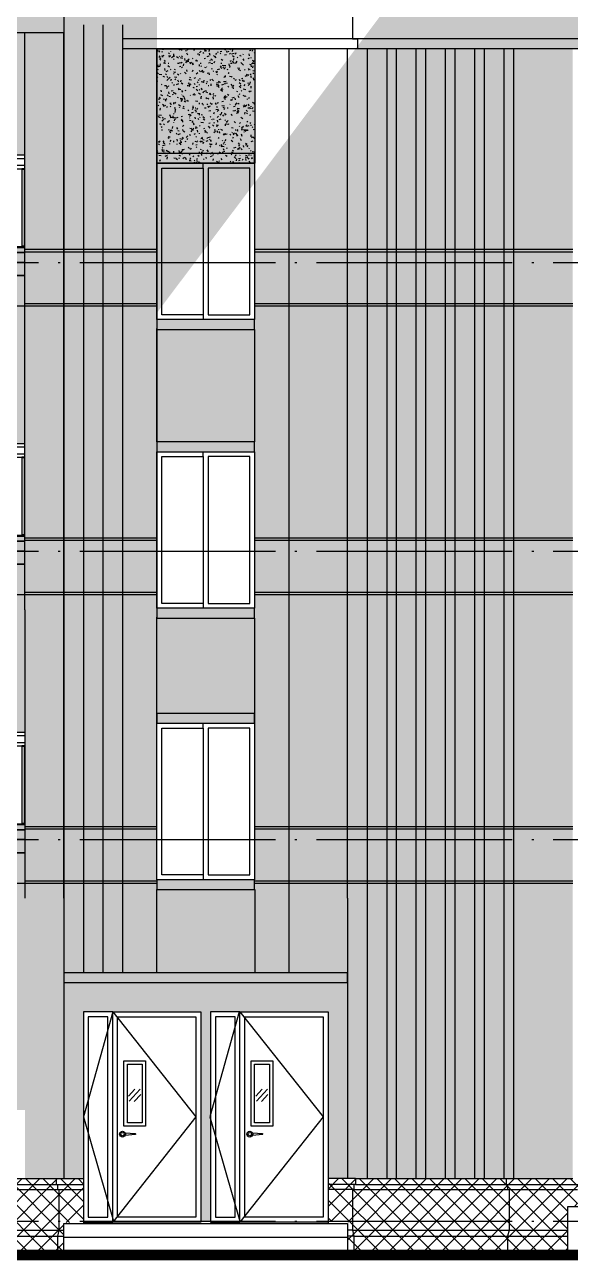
# Model space of a CAD drawing. Extents: x -12446 to 284554, y -295110 to 165007.
# Drawn here: x 8404 to 13979, y -262654 to -250024 of the extents above; entities that cross this region are included whole.
import ezdxf

# ---------------------------------------------------------------- set-up
doc = ezdxf.new("R2010")
doc.units = 0
doc.header["$LTSCALE"] = 1000
doc.linetypes.add('AX-14-E$0$DOTE', pattern=[2.4200000000000004, 2, -0.2, 0.02, -0.2])
doc.layers.get('0').update_dxf_attribs({"linetype": 'CONTINUOUS'})
for name, color, linetype in [('A-Anno-Note', 241, 'CONTINUOUS'), ('AX-14-comp-tc$0$AX-T-LMCZ-Z$0$AX-13-E01-E03$0$A-Detl-Patt', 8, 'CONTINUOUS'), ('AX-14-comp-tc$0$AX-T-LMCZ-Z$1$AX-13-E01-E03$0$家具与填充', 251, 'CONTINUOUS'), ('AX-14-comp-tc$0$灰褐色真石漆', 15, 'CONTINUOUS'), ('AX-14-E$0$A-Detl-Fine', 152, 'CONTINUOUS'), ('AX-14-E$0$A-Detl-Medm', 40, 'CONTINUOUS'), ('AX-14-E$0$A-Detl-Patt', 8, 'CONTINUOUS'), ('AX-14-E$0$A-Detl-Thin', 131, 'CONTINUOUS'), ('AX-14-E$0$A-elev-FIXT', 9, 'CONTINUOUS'), ('AX-14-E$0$A-elev-HRAL', 61, 'CONTINUOUS'), ('AX-14-E$0$A-Strs', 151, 'CONTINUOUS'), ('AX-14-E$0$Ax-14-MC$0$A-Detl-Fine', 152, 'CONTINUOUS'), ('AX-14-E$0$Ax-14-MC$0$A-Detl-Thin', 131, 'CONTINUOUS'), ('AX-14-E$0$栏杆型材', 82, 'CONTINUOUS'), ('AX-14-E$0$阳台栏杆扶手', 82, 'CONTINUOUS')]:
    doc.layers.add(name, color=color, linetype=linetype)
doc.layers.add('AX-14-E$0$A-Grid', color=222, linetype='AX-14-E$0$DOTE', plot=False)
pattern_1 = [(37.50000000000001, (1.283681019762298, 0), (-1.92003755518086, 58.72958847952108), [0, -46.3296, 0, -51.816, 0, -49.53]), (7.499999999999999, (1.283681019762298, 0), (53.94279397656031, 86.0190120682025), [0, -24.9936, 0, -41.7576, 0, -16.002]), (327.5, (-36.20671898024011, 0), (94.91908442897494, 0.172462161425484), [0, -15.24, 0, -54.864, 0, -71.628]), (317.5, (-36.20671898024011, 0), (91.62677429667568, 26.75151879086595), [0, -7.62, 0, -35.9664, 0, -41.148])]

# ---------------------------------------------------------------- blocks, each defined once
blk = doc.blocks.new('AX-14-E$0$4080转角立图')
at = {"layer": 'AX-14-E$0$A-elev-FIXT', "linetype": 'Continuous'}
blk.add_line((25.55522843915969, 41.9922859473736), (-24.30321649741381, 41.9922859473736), dxfattribs=at)
blk.add_lwpolyline([(-25.29782274598256, 42.9517344115302, -0.3271392253384975), (-24.22508311690763, 41.53998265002156), (-23.50000002561137, 0), (23.50000002561137, 0), (24.2073870995082, 40.52617865166394, -0.4091108014680134), (25.70715864608064, 42.00000004569301), (85.25000008335337, 42.00000003812602, 0.4142135623730951), (86.75000008707866, 43.50000004190952), (86.75000008707866, 86.50000009016367, 0.4142135623730951), (85.25000008335337, 88.00000009400537), (-18.75000002095476, 88.00000009400537, 0.8651570106099542)], format="xyb", close=True, dxfattribs=at)
blk = doc.blocks.new('AX-14-E$0$32固定座立面')
at = {"layer": 'AX-14-E$0$栏杆型材', "color": 6, "linetype": 'Continuous'}
blk.add_line((-7.000000000029103, -22.48393362967181), (-7.000000000029103, 22.48393362967181), dxfattribs=at)
blk.add_lwpolyline([(-7.000000000029103, -22.48393363013747, 0.4116598905253932), (-9.973820392653579, -19.48404786120226), (-36.00872653194528, -19.25684467663814, -0.411659890479309), (-36.99999999529972, -18.25688275466382), (-36.99999999529972, 18.25688275466382, -0.411659890479309), (-36.00872653194528, 19.25684467663814), (-9.973820392653579, 19.48404786120226, 0.4116598904800121), (-7.000000000029103, 22.48393362967181), (-7.000000000014551, 39.03737757549971, -0.4116598903650479), (-5.017453071239287, 41.03730142168934), (0, 41.08108807232929), (0, -41.08108807232929), (-5.017453071239287, -41.03730142167478, -0.41165989040972), (-7.000000000014551, -39.03737757517956)], format="xyb", close=True, dxfattribs=at)
blk = doc.blocks.new('*U339')
at = {"layer": 'AX-14-E$0$A-elev-HRAL', "ltscale": 10}
for points in [[(-12.4999999999709, 397.9999999999854, 0.4142135623730951), (-12.9999999999709, 397.4999999999854), (-12.9999999999709, 395.4999999999854, 0.4142135623730951), (-12.4999999999709, 394.9999999999854), (12.5000000000291, 394.9999999999854, 0.4142135623730951), (13.0000000000291, 395.4999999999854), (13.0000000000291, 397.4999999999854, 0.4142135623730951), (12.5000000000291, 397.9999999999854)], [(-12.4999999999709, -398, -0.4142135623730951), (-12.9999999999709, -397.5), (-12.9999999999709, -395.5, -0.4142135623730951), (-12.4999999999709, -395), (12.5000000000291, -395, -0.4142135623730951), (13.0000000000291, -395.5), (13.0000000000291, -397.5, -0.4142135623730951), (12.5000000000291, -398)]]:
    blk.add_lwpolyline(points, format="xyb", close=True, dxfattribs=at)
blk.add_lwpolyline([(9.500000000029104, -395), (-9.499999999970896, -395), (-9.499999999970896, 394.9999999999854), (9.500000000029104, 394.9999999999854)], close=True, dxfattribs=at)
blk = doc.blocks.new('AX-14-E$0$BEIKAICHANGYANGTAI2')
at = {"layer": 'AX-14-E$0$A-Detl-Fine', "elevation": -3.083825116274863e-09}
blk.add_lwpolyline([(67418.76769324686, 136189.4911219986), (67418.76769324686, 137269.4911219924), (68168.76769324686, 137269.4911219924), (68168.76769324686, 136189.4911219986)], dxfattribs=at)
at = {"layer": 'AX-14-E$0$A-Detl-Patt', "elevation": -3.083825116274863e-09}
blk.add_lwpolyline([(68168.76769324686, 137269.4911219924), (67418.76769324686, 136194.4911219924), (67422.25606533553, 136189.4911219986)], dxfattribs=at)
at = {"layer": 'AX-14-E$0$A-Detl-Thin', "elevation": -3.083825116274863e-09}
for points in [[(67368.76769324686, 136189.4911219986), (67368.76769324686, 137319.4911219924), (68218.76769324686, 137319.4911219924), (68218.76769324686, 136189.4911219986)], [(68388.94317009352, 135189.4911219925), (66938.94317009352, 135189.4911219925), (66938.94317009352, 135089.4911219919), (68388.94317009352, 135089.4911219919)], [(68388.94317009352, 135239.4911219925), (67118.76769324686, 135239.4911219925), (67118.76769324686, 135189.4911219925), (68388.94317009352, 135189.4911219925)], [(68388.94317009352, 135089.4911219919), (67038.94317009352, 135089.4911219919), (67038.94317009352, 134954.491131245), (68388.94317009352, 134954.491131245)], [(68388.94317009352, 134954.491131245), (66988.94317009352, 134954.491131245), (66988.94317009352, 134644.4911219924), (68388.94317009352, 134644.4911219923)]]:
    blk.add_lwpolyline(points, dxfattribs=at)
at = {"layer": 'AX-14-E$0$栏杆型材', "color": 6, "linetype": 'Continuous'}
blk.add_line((67205.94317504708, 135239.4911219925, -3.095849526117255e-09), (67205.94317504708, 135257.9750556221, -3.095849526117255e-09), dxfattribs=at)
at = {"layer": 'AX-14-E$0$栏杆型材'}
for points, elevation in [([(67158.94317504705, 135239.4911219925), (67158.94317504705, 136104.4911219329), (67198.94317504705, 136104.4911219329), (67198.94317504705, 135239.4911219925)], -3.083825116274863e-09), ([(68388.94317009352, 136079.4911219923), (67235.94317504235, 136079.4911219925), (67235.94317504235, 136047.4911219925), (68388.94317009352, 136047.4911219923)], -3.083825116274863e-09), ([(67198.94317504705, 135189.4911219925), (67158.94317504705, 135189.4911219925)], -3.083825116274863e-09), ([(67235.94317504235, 135240.6195633698), (67235.94317504235, 135252.6195633698), (68388.94317009352, 135251.7219483974)], -3.083825116274863e-09), ([(67761.44317504868, 135189.4911219925), (67721.44317504868, 135189.4911219925)], -6.167650232549726e-09)]:
    blk.add_lwpolyline(points, dxfattribs=dict(at, elevation=elevation))
at = {"layer": 'AX-14-E$0$栏杆型材', "color": 6, "linetype": 'Continuous', "elevation": -3.083825116274863e-09}
blk.add_lwpolyline([(67235.94317504235, 135239.4911219925), (67235.94317504235, 135253.7480047471, 0.411659890479309), (67234.951901579, 135254.7479666691), (67208.91699543971, 135254.9751698537, -0.4116598904800121), (67205.94317504708, 135257.9750556221), (67205.94317504707, 135274.528499568, 0.4116598903650479), (67203.9606281183, 135276.5284234142), (67198.94317504705, 135276.5722100648), (67198.94317504705, 135239.4911219925)], format="xyb", dxfattribs=at)
at = {"layer": 'AX-14-E$0$阳台栏杆扶手', "elevation": -3.083825116274863e-09}
blk.add_lwpolyline([(68388.94317009352, 136149.4911219962), (67265.69317513413, 136149.4911219989), (67265.69317513413, 136189.4911219989), (68388.94317009352, 136189.4911219962)], dxfattribs=at)
at = {"color": 0, "linetype": 'ByBlock', "lineweight": -2}
for p in [(67341.19317504752, 135649.4911219925, -6.030314234452879e-09), (67470.19317504752, 135649.4911219925, -6.030314234452879e-09), (67599.19317504752, 135649.4911219925, -6.030314234452879e-09), (67728.19317504752, 135649.4911219925, -6.030314234452879e-09), (67857.19317504752, 135649.4911219925, -6.030314234452879e-09), (67986.19317504752, 135649.4911219925, -6.030314234452879e-09), (68115.19317504752, 135649.4911219925, -6.030314234452879e-09), (68244.19317504752, 135649.4911219925, -6.030314234452879e-09), (68373.19317504752, 135649.4911219925, -6.030314234452879e-09)]:
    blk.add_blockref('*U339', p, dxfattribs=at)
at = {"layer": 'AX-14-E$0$A-elev-HRAL'}
blk.add_blockref('AX-14-E$0$4080转角立图', (67178.94317504705, 136104.4911219329, -3.095849526117255e-09), dxfattribs=at)
at = {"layer": 'AX-14-E$0$A-elev-HRAL', "extrusion": (0, 0, -1), "zscale": -1}
blk.add_blockref('AX-14-E$0$32固定座立面', (-67198.94317504705, 136063.4911219925, 3.095849526117255e-09), dxfattribs=at)
blk = doc.blocks.new('AX-14-E$0$AGSSHDSHDHDHD')
at = {"layer": 'AX-14-E$0$A-Detl-Fine'}
for points in [[(7850.000132957706, 1905.000087790308), (8275.000006287592, 1905.000087790308), (8275.000006287592, 405.0000877903076), (7850.000132957706, 405.0000877903076)], [(8749.999621533789, 1905.000087790308), (8325.000006287824, 1905.000087790308), (8325.000006287824, 405.0000877903076), (8749.999621533789, 405.0000877903076)]]:
    blk.add_lwpolyline(points, close=True, dxfattribs=at)
at = {"layer": 'AX-14-E$0$A-Detl-Thin'}
for p, q in [((6850.00013275657, 165.0001289033098), (6850.00013275657, 3115.00012890331)), ((7449.634039866622, 3115.001310887164), (7449.634039866622, 165.000128903368)), ((9149.634039291384, 3115.001310887164), (9149.634039291384, 165.0001289033098)), ((9750.000132858026, 165.0001289033098), (9750.000132858026, 3115.00012890331)), ((8275.000006287592, 1905.000087790308), (8275.000006287592, 1955.001047715428)), ((8275.000006287592, 405.0000877903076), (8275.000006287592, 355.0000877901912))]:
    blk.add_line(p, q, dxfattribs=at)
blk.add_lwpolyline([(6450.15068792674, 3115.00013282313), (6450.000137897063, 165.0016476155724)], dxfattribs=at)
for points in [[(7800.00013295759, 2055.001047715428), (7800.000132957561, 1955.001047715428), (8800.00013295759, 1955.001047715428), (8799.999621533789, 2055.001047715428)], [(7800.00013295759, 1955.001047715428), (8799.999621533789, 1955.001047715428), (8799.999621533789, 355.0000877901912), (7800.00013295759, 355.0000877901912)], [(7800.00013295759, 355.0000877901912), (7800.000132957561, 255.0000877901912), (8800.00013295759, 255.0000877901912), (8799.999621533789, 355.0000877901912)]]:
    blk.add_lwpolyline(points, close=True, dxfattribs=at)
blk.add_blockref('AX-14-E$0$BEIKAICHANGYANGTAI2', (-61938.79248216678, -134324.4909930891, 3.083825116274863e-09))
blk = doc.blocks.new('AX-14-E$0$14141415YHTR4H54H56D')
at = {"layer": 'AX-14-E$0$A-Detl-Thin'}
for p, q in [((6850.00013275657, 165.0001289033098), (6850.00013275657, 3115.00012890331)), ((7800.000132957586, 3115.001310887164), (7800.000132957586, 165.000128903368)), ((9149.634039291384, 3115.001310887164), (9149.634039291384, 165.0001289033098)), ((9750.000132858026, 165.0001289033098), (9750.000132858026, 3115.00012890331))]:
    blk.add_line(p, q, dxfattribs=at)
blk = doc.blocks.new('AX-14-E$0$wyhrehaw3yrjret')
at = {"layer": 'AX-14-E$0$A-Detl-Patt'}
for p, q in [((68736.30801536128, 156534.7129204358), (70086.15746039213, 156534.7129204358)), ((68736.30801536128, 156509.7129204358), (70086.15746039213, 156509.7129204358)), ((71086.15694896833, 156534.7129204358), (74336.15746039373, 156534.7129204358)), ((71086.15694896833, 156509.7129204358), (74336.15746039373, 156509.7129204358)), ((68736.30801536128, 155979.7129204358), (70086.15746039213, 155979.7129204358)), ((68736.30801536128, 155954.7129204358), (70086.15746039212, 155954.7129204358)), ((71086.1570001105, 155979.7129204358), (74336.15746039373, 155979.7129204358)), ((71086.15712796645, 155954.7129204358), (74336.15746039373, 155954.7129204358)), ((68736.30801536128, 153584.7129204358), (70086.15746039213, 153584.7129204358)), ((71086.15694896833, 153584.7129204358), (74336.15746039373, 153584.7129204358)), ((68736.30801536128, 153559.7129204358), (70086.15746039213, 153559.7129204358)), ((71086.15694896833, 153559.7129204358), (74336.15746039373, 153559.7129204358)), ((68736.30801536128, 153029.7129204358), (70086.15746039213, 153029.7129204358)), ((68736.30801536128, 153004.7129204358), (70086.15746039212, 153004.7129204358)), ((71086.1570001105, 153029.7129204358), (74336.15746039373, 153029.7129204358)), ((71086.15712796645, 153004.7129204358), (74336.15746039373, 153004.7129204358)), ((68736.30801536128, 150634.7129204358), (70086.15746039213, 150634.7129204358)), ((68736.30801536128, 150609.7129204358), (70086.15746039213, 150609.7129204358)), ((71086.15694896833, 150634.7129204358), (74336.15746039373, 150634.7129204358)), ((71086.15694896833, 150609.7129204358), (74336.15746039373, 150609.7129204358)), ((68736.30801536128, 150079.7129204358), (70086.15746039213, 150079.7129204358)), ((68736.30801536128, 150054.7129204358), (70086.15746039212, 150054.7129204358)), ((71086.1570001105, 150079.7129204358), (74336.15746039373, 150079.7129204358)), ((71086.15712796645, 150054.7129204358), (74336.15746039373, 150054.7129204358))]:
    blk.add_line(p, q, dxfattribs=at)
blk = doc.blocks.new('AX-14-E$0$A$C4D5E14F1')
at = {"layer": 'AX-14-E$0$A-Detl-Fine'}
for points in [[(7850.000132957706, 1730.001047719037), (8275.000006287592, 1730.001047719037), (8275.000006287592, 230.0010477190372), (7850.000132957706, 230.0010477190372)], [(8749.999621533789, 1730.001047719037), (8325.000006287824, 1730.001047719037), (8325.000006287824, 230.0010477190372), (8749.999621533789, 230.0010477190372)]]:
    blk.add_lwpolyline(points, close=True, dxfattribs=at)
at = {"layer": 'AX-14-E$0$A-Detl-Thin'}
for p, q in [((6450.15068792674, 165.0001289033098), (6450.15068792674, 3115.00012890331)), ((6850.00013275657, 165.0001289033098), (6850.00013275657, 3115.00012890331)), ((7800.000132957586, 3115.001310887048), (7800.000132957586, 165.0001289032516)), ((9149.634039291384, 3130.001047718921), (9149.634039291384, 165.0001289033098)), ((9750.000132858026, 165.0001289033098), (9750.000132858026, 3130.001047718921)), ((8275.000006287592, 1730.001047719037), (8275.000006287592, 1780.002007644158)), ((8275.000006287592, 230.0010477190372), (8275.000006287592, 180.0010477189207))]:
    blk.add_line(p, q, dxfattribs=at)
for points in [[(7800.00013295759, 1880.002007644158), (7800.000132957561, 1780.002007644158), (8800.00013295759, 1780.002007644158), (8799.999621533789, 1880.002007644158)], [(7800.00013295759, 1780.002007644158), (8799.999621533789, 1780.002007644158), (8799.999621533789, 180.0010477189207), (7800.00013295759, 180.0010477189207)], [(7800.00013295759, 180.0010477189207), (7800.000132957561, 80.00104771892074), (8800.00013295759, 80.00104771892074), (8799.999621533789, 180.0010477189207)]]:
    blk.add_lwpolyline(points, close=True, dxfattribs=at)
blk.add_blockref('AX-14-E$0$BEIKAICHANGYANGTAI2', (-61938.79248216678, -134324.490213133, 3.083825116274863e-09))
blk = doc.blocks.new('AX-14-E$0$A$C213D1190')
at = {"layer": 'AX-14-E$0$Ax-14-MC$0$A-Detl-Thin'}
blk.add_lwpolyline([(56.318632054099, 44.39906667347532), (158.5133534719498, 34.95326186838793, -0.8717714902709524), (158.5133534719498, 25.0466862199828), (56.318632054099, 15.60088141495362)], format="xyb", dxfattribs=at)
for radius in [30, 17.85801262737368]:
    blk.add_circle((30.00008096454258, 29.99997404421447), radius, dxfattribs=at)
blk = doc.blocks.new('AX-14-E$0$Ax-14-MC$0$AX-03-MC$0$Ax-01-MC$0$blo')
at = {"layer": 'AX-14-E$0$Ax-14-MC$0$A-Detl-Fine'}
for points in [[(62032.25598966843, -40516.24521375273), (62115.58482600981, -40427.48926904763)], [(62041.07365957132, -40579.90288971876), (62183.30999631758, -40428.4028689146)], [(62105.16045278283, -40584.69182987069), (62188.48928912422, -40495.93588516559)]]:
    blk.add_lwpolyline(points, dxfattribs=at)
blk = doc.blocks.new('AX-14-E$0$A$C44D1035E')
at = {"layer": 'AX-14-E$0$Ax-14-MC$0$A-Detl-Fine'}
blk.add_lwpolyline([(220.0001176388978, 669.9999731141434), (220.0001176389051, -2.688585664145648e-05), (0.0001176389050669968, -2.688585664145648e-05), (0.0001176388977910392, 669.9999731141434)], close=True, dxfattribs=at)
at = {"layer": 'AX-14-E$0$Ax-14-MC$0$A-Detl-Thin'}
blk.add_lwpolyline([(185.0001176388978, 634.9999731141434), (185.0001176389051, 34.99997311414336), (35.00011763890507, 34.99997311414336), (35.00011763889779, 634.9999731141434)], close=True, dxfattribs=at)
at = {"xscale": 0.8, "yscale": 0.8, "zscale": 0.8}
blk.add_blockref('AX-14-E$0$Ax-14-MC$0$AX-03-MC$0$Ax-01-MC$0$blo', (-49580.34227868363, 32721.37967376102), dxfattribs=at)
blk = doc.blocks.new('AX-14-E$0$A$C78EB6178')
at = {"layer": 'AX-14-E$0$A-Detl-Fine'}
for points in [[(7249.579298806901, 2390.001085211348), (7049.579298806901, 2390.001085211348), (7049.579298806901, 340.0010852113483), (7249.579298806901, 340.0010852113483)], [(7349.579298806901, 2390.001085211348), (8149.579298806901, 2390.001085211348), (8149.579298806901, 340.0010852113483), (7349.579298806901, 340.0010852113483)], [(8550.000332622672, 2390.001085211348), (8350.000332622672, 2390.001085211348), (8350.000332622672, 340.0010852113483), (8550.000332622672, 340.0010852113483)], [(8650.000332622672, 2390.001085211348), (9450.000332622672, 2390.001085211348), (9450.000332622672, 340.0010852113483), (8650.000332622672, 340.0010852113483)]]:
    blk.add_lwpolyline(points, close=True, dxfattribs=at)
at = {"layer": 'AX-14-E$0$A-Detl-Patt'}
for points in [[(7299.579298806901, 2440.001085211348), (6999.579298806901, 1365.001085211348), (7307.485074708833, 299.9995664990856)], [(7299.579298806901, 2440.001085211348), (8149.579298806901, 1365.001085211348), (7299.579298806901, 290.0010852113483)], [(8592.09455672074, 2440.001085211348), (8292.09455672074, 1365.001085211348), (8600.000332622672, 299.9995664990856)], [(8600.000332622672, 2440.001085211348), (9450.000332622672, 1365.001085211348), (8600.000332622672, 290.0010852113483)]]:
    blk.add_lwpolyline(points, dxfattribs=at)
at = {"layer": 'AX-14-E$0$A-Detl-Thin'}
for p, q in [((6800.000327469839, 3599.999566499086), (6800.000327469868, 735.0010852116975)), ((7399.634234579891, 3599.999566499144), (7399.634259757411, 2839.99950722832)), ((9099.634234004654, 3599.999566499086), (9099.634259182203, 2839.999563546444)), ((9700.000327571295, 3599.999566499086), (9700.000327571295, 735.0010852116975)), ((6720.000327469868, 735.0010852116975), (6800.000327469868, 735.0010852116975)), ((6735.000327469985, 675.0010852119303), (6999.579298806901, 675.0010852119303)), ((6800.000327469868, 735.0010852116975), (6999.579298806901, 735.0010852116975)), ((9700.000327571295, 735.0010852116975), (9500.000332622672, 735.0010852116975)), ((9765.000327571179, 675.0010852119303), (9500.000332622672, 675.0010852119303)), ((9780.000327571295, 735.0010852116975), (9700.000327571295, 735.0010852116975)), ((9780.000327571295, 735.0010852116975), (12000.00032767246, 735.0010852116975)), ((9780.000327571179, 675.0010852116975), (12065.00032767234, 675.0010852116975)), ((6750.000327469985, 625.0010852119303), (6999.579298806901, 625.0010852119303)), ((9750.000327571179, 625.0010852119303), (9500.000332622672, 625.0010852119303)), ((9765.000327571179, 625.0010852119303), (12050.00032767234, 625.0010852119303)), ((11950.98518772464, 299.9995664990856), (11950.98518772464, 449.9995664990856)), ((11950.98518772464, 449.9995664990856), (12200.98518772511, 449.9995664990856)), ((6999.579298806901, 290.0010852113483), (6999.579298806901, 275.0010852113483)), ((9500.000332622672, 290.0010852113483), (9500.000332622672, 275.0010852113483)), ((11950.98518772464, -0.0004335009143687785), (11950.98518772464, 299.9995664990856)), ((6735.000327469985, 146.3079164433875), (6799.996879347833, 146.3079164433875)), ((6750.000327469985, 206.3079164433875), (6799.996879347833, 206.3079164433875)), ((9750.000327571179, 206.3079164433875), (9700.00377569336, 206.3079164433875)), ((9765.000327571179, 146.3079164433875), (9700.00377569336, 146.3079164433875)), ((9750.000327571179, 206.3079164433875), (11950.98518772464, 206.3079164433875)), ((9765.000327571179, 146.3079164433875), (11950.98518772464, 146.3079164433875)), ((6735.000327469985, 0.001273733796551824), (6799.996879347833, -0.0004335009143687785)), ((34751.28397460829, -0.0004335009143687785), (-1286.962460828014, -0.0004335009143687785)), ((12001.28397468018, -0.0004335009143687785), (9700.00377569336, -0.0004335009143687785))]:
    blk.add_line(p, q, dxfattribs=at)
for points in [[(6800.000327469839, 2839.999487363442), (6800.000327469839, 2739.999487363442), (9700.000327571295, 2739.999487363442), (9700.000327571295, 2839.999583435594)], [(7299.579298806901, 2440.001085211348), (6999.579298806901, 2440.001085211348), (6999.579298806901, 290.0010852113483), (7299.579298806901, 290.0010852113483)], [(7299.579298806901, 2440.001085211348), (8199.5792988069, 2440.001085211348), (8199.5792988069, 290.0010852113483), (7299.579298806901, 290.0010852113483)], [(8600.000332622672, 2440.001085211348), (8300.000332622672, 2440.001085211348), (8300.000332622672, 290.0010852113483), (8600.000332622672, 290.0010852113483)], [(8600.000332622672, 2440.001085211348), (9500.000332622672, 2440.001085211348), (9500.000332622672, 290.0010852113483), (8600.000332622672, 290.0010852113483)], [(11950.98518772464, 449.9995664990856), (12200.98518772511, 449.9995664990856), (12200.98518772511, 0.001085211348254234), (11950.98518772464, 0.001085211348254234)]]:
    blk.add_lwpolyline(points, close=True, dxfattribs=at)
for points in [[(3676.283978915482, 735.0010852116975), (6720.000327469868, 735.0010852116975)], [(3676.283978915482, 675.0010852119303), (6720.000327469985, 675.0010852119303)], [(6720.000327469868, 735.0010852116975), (6720.000327469985, 675.0010852116975), (6735.000327469985, 675.0010852119303), (6735.000327469985, 625.0010852119303), (6750.000327469985, 625.0010852119303), (6750.000327469985, 206.3079164433875), (6735.000327469985, 146.3079164433875), (6735.000327469985, 0.001085211813915521)], [(9780.000327571295, 735.0010852116975), (9780.000327571179, 675.0010852116975), (9765.000327571179, 675.0010852119303), (9765.000327571179, 625.0010852119303), (9750.000327571179, 625.0010852119303), (9750.000327571179, 206.3079164433875), (9765.000327571179, 146.3079164433875), (9765.000327571179, 0.001085211813915521)], [(11320.00032766697, 735.0010852129781), (11320.00032766709, 675.0010852129781), (11335.00032766709, 675.0010852132109), (11335.00032766709, 625.0010852132109), (11350.00032766709, 625.0010852132109), (11350.00032766709, 206.3079164446681), (11335.00032766709, 146.3079164446681), (11335.00032766709, 0.001085213094484061)], [(3676.283978915482, 625.0010852119303), (6735.000327469985, 625.0010852119303)], [(4986.469748599455, 146.3079164433875), (6735.000327469985, 146.3079164433875)], [(5001.469748599455, 206.3079164433875), (6750.000327469985, 206.3079164433875)], [(3701.283978915541, -0.0004335009143687785), (6735.000327469985, 0.001273733796551824)]]:
    blk.add_lwpolyline(points, dxfattribs=at)
at = {"layer": 'AX-14-E$0$A-Strs', "color": 2}
blk.add_line((6799.996879347833, 137.5010852113483), (9699.995705117064, 137.5010852113483), dxfattribs=at)
blk.add_lwpolyline([(6799.996879347833, 275.0010852113483), (9699.995705117064, 275.0010852113483), (9699.995705117064, 0.001085211348254234), (6799.996879347833, 0.001085211348254234)], close=True, dxfattribs=at)
at = {"layer": 'AX-14-E$0$A-Detl-Thin'}
for name, p in [('AX-14-E$0$A$C44D1035E', (7414.579181175213, 1269.999867606617)), ('AX-14-E$0$A$C44D1035E', (8715.000214990985, 1269.999867606617)), ('AX-14-E$0$A$C213D1190', (7369.579217842314, 1160.001111167076)), ('AX-14-E$0$A$C213D1190', (8670.000251658086, 1160.001111167076))]:
    blk.add_blockref(name, p, dxfattribs=at)
blk = doc.blocks.new('AX-14-E$0$A$C124B0E8F')
at = {"layer": 'AX-14-E$0$A-Detl-Medm'}
for p, q in [((7850.046695027268, 1308.161156292888), (7850.046695027151, -8381.838917726302)), ((8050.046525925689, 1308.161156292888), (8050.046525925689, -8381.83891110064))]:
    blk.add_line(p, q, dxfattribs=at)
for points in [[(5550.000301209742, 2263.161154782152), (5550.000291483826, 2163.161159645125), (5599.999100236993, 2163.1611547822413), (5599.999090511196, 2063.1611718050785), (5650.000287470836, 2063.1611669420754), (5800.000290056223, 1598.1611665589317), (5850.000275054056, 1598.1611665589317), (5850.0002642382515, 1328.1611367741284), (5800.000293138506, 1328.161160756097), (5800.000245174599, 1228.161158701987), (7650.00030427461, 1228.1611632542667), (7650.000301727766, 2263.161154782152)], [(10700.000301317556, 2263.161154782174), (10700.000301317556, 2173.1611585812716), (10600.000301317572, 2173.1611585812716), (10600.000301317572, 2013.1611585813262), (10650.00030131754, 2013.1611585812316), (10650.000301310152, 1558.1606074524389), (10600.000301317908, 1558.1606074524389), (10600.00201628769, 1163.1607558044925), (10650.002016287322, 1163.1611206919588), (10650.000629716344, 1063.1609382356983), (24050.00041217988, 1063.1609382356983), (24050.000363165265, 1163.1605733480137), (24100.00030115564, 1163.1605733480137), (24100.00030115564, 1513.1606074524389), (24050.0003011546, 1513.1606074524389), (24050.00030115457, 2013.1611585812316), (24100.000301154585, 2013.1611585812316), (24100.000301154585, 2173.1611585812716), (24000.000301154603, 2173.1611585812716), (24000.000301154603, 2263.161154782174)]]:
    blk.add_wipeout(points).dxf.layer = 'AX-14-E$0$A-Detl-Thin'
for p, q in [((7650.000301727763, 2263.161154782167), (7650.000327922025, -8381.838924353477)), ((5800.000245174597, 1228.161138777097), (7650.000301727792, 1228.161138777097))]:
    blk.add_line(p, q, dxfattribs=at)
blk.add_wipeout([(10600.00030131757, 2263.1611547821376), (10700.000301317574, 2263.1611547821376), (10700.000301317574, 2173.161158581244), (10600.00030131757, 2173.161158581244), (10600.00030131757, 2013.161158581258), (10650.000301317554, 2013.161158581258), (10650.000301316826, 1513.1606074528477), (10600.000496694274, 1513.1606074536626), (10600.000301317918, 1163.1609382356955), (10650.000137118186, 1163.1611206794096), (10650.000629716355, 1063.1609382356733), (8250.092411418853, 1063.1609382356733), (8250.092411418853, 2263.1611547821376)]).dxf.layer = 'AX-14-E$0$A-Detl-Medm'
for p, q in [((8249.634235032077, 1308.161305056303), (8249.634260209597, -8381.838904488599)), ((10650.00046551696, 1163.160938235698), (8250.092411418853, 1163.160938235698)), ((24050.0001369552, 1163.161120679433), (10650.00013711819, 1163.161120679433)), ((10650.00046551696, 1063.160938235698), (8250.092411418853, 1063.160938235698)), ((24050.00041217988, 1063.160938235698), (10650.00062971635, 1063.160938235698))]:
    blk.add_line(p, q, dxfattribs=at)
blk.add_lwpolyline([(10550.00030131746, 2263.161154782167), (10700.00030131757, 2263.161154782167), (10700.00030131757, 2173.161158581264), (10600.00030131757, 2173.161158581264), (10600.00030131757, 2013.161158581264), (10600.00030131757, 2013.161158581264), (10650.00030131757, 2013.161158581264), (10650.00030131757, 1513.160607452854), (10600.00030131792, 1513.160607453668), (10600.00030131792, 1163.160755791963), (10650.00030131757, 1163.161120679433), (10650.00046551696, 1063.160938235698)], dxfattribs=at)
blk = doc.blocks.new('AX-14-comp-tc')
at = {"layer": 'AX-14-comp-tc$0$AX-T-LMCZ-Z$1$AX-13-E01-E03$0$家具与填充'}
h = blk.add_hatch(dxfattribs=at)
h.set_pattern_fill('AR-SAND', color=256, scale=24)
h.set_pattern_definition([(37.50000000000001, (-86572.63727747524, -326606.2126952698), (-1.92003755518086, 58.72958847952108), [0, -46.3296, 0, -51.816, 0, -49.53]), (7.499999999999999, (-86572.63727747524, -326606.2126952698), (53.94279397656031, 86.0190120682025), [0, -24.9936, 0, -41.7576, 0, -16.002]), (327.5, (-86610.12767747525, -326606.2126952698), (94.91908442897494, 0.172462161425484), [0, -15.24, 0, -54.864, 0, -71.628]), (317.5, (-86610.12767747525, -326606.2126952698), (91.62677429667568, 26.75151879086595), [0, -7.62, 0, -35.9664, 0, -41.148])])
h.paths.add_polyline_path([(8478.702790445503, -253742.0665604888), (8477.44201020393, -253912.0664102146), (8514.69657850251, -253988.2368576273), (8527.442184651125, -254071.7538557), (8527.44201020393, -254442.0664102142), (8577.44200928029, -254442.0664102142), (8577.44200928029, -254592.0664102142), (8652.391094617633, -254592.0664102153), (8652.391068423487, -255491.8819860087), (1002.391094686551, -255491.8819860087), (1002.391094686551, -255591.8819860086), (1022.391094686551, -255591.8819860086), (1022.391094686551, -255691.8819740865), (1072.391109687829, -255691.8819740865), (1222.391094686551, -256321.8819860086), (1272.391094686551, -256321.8819860086), (1272.391094686551, -256591.8819859418), (1252.391080968169, -256591.8819859414), (1252.391080968169, -256691.88198594), (6902.391072859842, -256691.88198594), (6902.391072859842, -256646.8812060526), (8252.541649787774, -256646.8812060526), (8252.387571967527, -268242.0665604891), (8851.970065954694, -268241.8804672961), (8851.970065954694, -266536.8804672965), (10050.68638493499, -266536.8804672965), (10050.68638493499, -268686.8804672965), (10151.10741875076, -268686.8804672965), (10151.10741875076, -266536.8804672965), (11352.39109977041, -266536.8804672965), (11352.39109977041, -268241.8804672961), (13852.39109482043, -268241.8804672961), (13852.39682763381, -256691.8822025585), (22902.39105995675, -256691.8822025519), (22926.11310842487, -266276.8819860087), (22900.94450187806, -266276.8819860084), (22901.26328666282, -268241.8804672958), (25152.38705283971, -268241.8804672961), (25152.38699696408, -256691.8825560538), (28052.39103885586, -256691.8825560538), (28052.75779278678, -256646.8819760467), (29952.39109509517, -256646.8819959717), (29952.39109509517, -256689.2827172552), (35452.39112271331, -256689.2800792456), (35452.39107599747, -256591.8819800339), (35402.39108326597, -256591.8819800338), (35402.39107245006, -256321.8819698274), (35452.39108006409, -256321.8819711794), (35602.39105912283, -255691.8819711794), (35652.39108166503, -255691.8819711795), (35652.39212232488, -255591.8814656923), (35702.39106792616, -255591.8819860087), (35702.39106792616, -255491.8819860087), (30302.39107866501, -255491.8819860087), (28046.93755201725, -255491.8819860087), (28046.9219124034, -254592.0664104595), (28121.92867581741, -254592.0664104595), (28121.92867581741, -254442.0664102142), (28171.92867489377, -254442.0664102142), (28171.92850044681, -254071.7538557), (28184.67410659519, -253988.2368576273), (28221.92867489377, -253912.0664102146), (28221.92867489377, -253742.0664102147), (27271.92867486304, -253742.0664102147), (18810.9233292405, -253741.8819860087), (18759.22901397021, -254121.8818337927), (17940.13815930797, -254121.8818337927), (17888.66652220706, -253743.518871419)])
h.paths.add_polyline_path([(1852.394621507585, -255691.8819740865), (3101.094290623063, -255691.8819740865), (3302.387411180738, -256591.8807588942), (1852.394621507585, -256591.8807588942)], flags=16)
h.paths.add_polyline_path([(4102.39109475803, -255691.8819312666), (5602.391099751781, -255691.8819312666), (5602.391099751781, -256591.8819859417), (4102.39109475803, -256591.8819859417)], flags=16)
h.paths.add_polyline_path([(9602.391094818566, -254911.8810260835), (10602.39058339488, -254911.8810260835), (10602.39058339488, -255491.8819860087), (9602.391094818566, -255491.8819860087)], flags=16)
h.paths.add_polyline_path([(9602.38542753979, -257761.8801072679), (10602.38515902622, -257761.8801072679), (10602.39114985833, -256691.8822025552), (9602.39141837167, -256691.8822025552)], flags=16)
h.paths.add_polyline_path([(9602.38542753979, -257761.8801072679), (10602.38503757105, -257761.8801072679), (10602.38503757105, -259361.8810671931), (9602.38542753979, -259361.8810671931)], flags=16)
h.paths.add_polyline_path([(10602.38503757105, -260711.8801072679), (9602.391094818799, -260711.8801072679), (9602.391094818799, -262311.8810671931), (10602.38503757105, -262311.8810671931)], flags=16)
h.paths.add_polyline_path([(9602.391094818799, -262311.8810671931), (10602.3910948188, -262311.8810671931), (10602.39373987479, -263586.8810671966), (9602.393739874795, -263586.8810671966)], flags=16)
h.paths.add_polyline_path([(9602.396640642633, -263586.8810671966), (10602.39083910672, -263586.8810671966), (10602.39083910672, -265186.8820271218), (9602.396640642633, -265186.8820271218)], flags=16)
h.paths.add_polyline_path([(8652.391094617633, -266136.8820651444), (11552.39109471915, -266136.8820651444), (11552.39109471915, -266236.8820651444), (8652.391094617633, -266236.8820651444)], flags=16)
h.paths.add_polyline_path([(26102.39160615517, -254911.8810260835), (27102.39109473149, -254911.8810260835), (27102.39109473149, -255491.8819860087), (26102.39160615517, -255491.8819860087)], flags=16)
h.paths.add_polyline_path([(24302.22488917547, -266726.8819860087), (25002.55026139603, -266726.8819860087), (25000.9446581592, -268076.8804672961), (24301.2631303862, -268076.8804672961)], flags=16)
h.paths.add_polyline_path([(31998.27289866665, -255691.8819067876), (30498.2728936729, -255691.8819067876), (30498.2728936729, -256591.8819614627), (31998.27289866665, -256591.8819614627)], flags=16)
h.paths.add_polyline_path([(34152.39109967728, -256591.8819859417), (32805.23363442658, -256591.8819859417), (33002.39105843063, -255691.8819740865), (34152.39109967728, -255691.8819740865)], flags=16)
h.paths.add_polyline_path([(9602.393739874795, -265186.8820271218), (10602.39373987479, -265186.8820271218), (10602.39093289184, -266136.8820171083), (9602.391256444942, -266136.8820171083)], flags=16)
edge = h.paths.add_edge_path(flags=17)
edge.add_line((9602.39125054804, -253742.0665604888), (9602.391094818566, -254911.6941790598))
edge.add_line((9602.391094818566, -254911.6941790598), (10602.39109481857, -254911.6941790598))
edge.add_line((10602.39109481857, -254911.6941790598), (10602.39669568217, -253742.0665604888))
edge.add_line((10602.39669568217, -253742.0665604888), (9602.396695682168, -253742.0665604888))
edge.add_line((9602.391094818799, -259361.8810671931), (10602.39114985833, -259361.8810671931))
edge.add_line((10602.39114985833, -259361.8810671931), (10602.38532080277, -260711.8801072679))
edge.add_line((10602.38532080277, -260711.8801072679), (9602.385265763238, -260711.8801072679))
edge.add_line((9602.385265763238, -260711.8801072679), (9602.391094818799, -259391.8810671931))
edge.add_line((13852.39109482043, -253742.0665604888), (13852.39109482043, -255491.8819860087))
edge.add_line((13852.39109482043, -255491.8819860087), (22452.39109468003, -255491.8819860087))
edge.add_line((22452.39109468003, -255491.8819860087), (22452.39109468003, -253741.8819860087))
edge.add_line((22452.39109468003, -253741.8819860087), (18810.9233292405, -253741.8819860087))
edge.add_line((18810.9233292405, -253741.8819860087), (18759.22901397021, -254121.8818337927))
edge.add_line((18759.22901397021, -254121.8818337927), (17940.13815930797, -254121.8818337927))
edge.add_line((17940.13815930797, -254121.8818337927), (17888.66652220706, -253743.518871419))
edge.add_line((17888.66652220706, -253743.518871419), (13852.39109482037, -253741.8819860087))
edge.add_line((26102.38525540623, -253742.0665604888), (26102.39145909375, -254911.8810260835))
edge.add_line((26102.39145909375, -254911.8810260835), (27102.39175321659, -254911.8810260835))
edge.add_line((27102.39175321659, -254911.8810260835), (27102.38554952908, -253742.0665604888))
edge.add_line((27102.38554952908, -253742.0665604888), (26102.38554952908, -253742.0665604888))
h = blk.add_hatch(dxfattribs=at)
h.set_pattern_fill('AR-SAND', color=256, scale=24)
h.set_pattern_definition([(37.50000000000001, (0.1505848280503415, 5899.999983994698), (-1.92003755518086, 58.72958847952108), [0, -46.3296, 0, -51.816, 0, -49.53]), (7.499999999999999, (0.1505848280503415, 5899.999983994698), (53.94279397656031, 86.0190120682025), [0, -24.9936, 0, -41.7576, 0, -16.002]), (327.5, (-37.33981517195207, 5899.999983994698), (94.91908442897494, 0.172462161425484), [0, -15.24, 0, -54.864, 0, -71.628]), (317.5, (-37.33981517195207, 5899.999983994698), (91.62677429667568, 26.75151879086595), [0, -7.62, 0, -35.9664, 0, -41.148])])
h.paths.add_polyline_path([(8251.40855359615, -259321.8820020142), (6852.541649787629, -259321.8820020141), (6852.541649787629, -259011.8819927614), (6853.674745979341, -259011.8819927614), (6853.674745979341, -258876.8820020145), (6801.408553596149, -258876.8820020145), (6801.408553596149, -258776.882002014), (6852.541649787629, -258776.882002014), (6852.541650169282, -256526.8819802444), (8251.408553977555, -256526.8819802445), (8251.40855359615, -257776.8820020103), (8081.233076749486, -257776.8820020103), (8081.233076749486, -256526.882002014), (7231.233076749486, -256526.882002014), (7231.233076746445, -257776.8820020078), (7128.158558636758, -257776.8820020078), (7127.71921880747, -257774.321341809), (7126.658558633033, -257773.8820019796), (7022.658558528725, -257773.8820019796), (6999.897735730701, -257793.5736874534), (7016.110735803697, -257818.9302676621), (7017.908558524068, -257861.8820020736), (7021.40855854968, -257861.8820020736), (7021.40855854968, -258726.882002014), (8251.40855359615, -258726.882002014)])
h = blk.add_hatch(dxfattribs=at)
h.set_pattern_fill('AR-SAND', color=256, scale=24)
h.set_pattern_definition([(37.50000000000001, (0.1505848280357895, 2950), (-1.92003755518086, 58.72958847952108), [0, -46.3296, 0, -51.816, 0, -49.53]), (7.499999999999999, (0.1505848280357895, 2950), (53.94279397656031, 86.0190120682025), [0, -24.9936, 0, -41.7576, 0, -16.002]), (327.5, (-37.33981517196662, 2950), (94.91908442897494, 0.172462161425484), [0, -15.24, 0, -54.864, 0, -71.628]), (317.5, (-37.33981517196662, 2950), (91.62677429667568, 26.75151879086595), [0, -7.62, 0, -35.9664, 0, -41.148])])
h.paths.add_polyline_path([(8251.408553596135, -262271.8819860088), (6852.541649787614, -262271.8819860087), (6852.541649787614, -261961.8819767561), (6853.67474597934, -261961.8819767561), (6853.67474597934, -261826.8819860092), (6801.408553596135, -261826.8819860092), (6801.408553596135, -261726.8819860087), (6852.541649787614, -261726.8819860087), (6852.541649787861, -259321.8819860086), (8251.408553596135, -259321.8819860087), (8251.408553596135, -260726.881986005), (8081.233076749471, -260726.881986005), (8081.233076749471, -259596.8812060526), (7231.233076749471, -259596.8812060526), (7231.23307674643, -260726.8819860025), (7128.158558636744, -260726.8819860025), (7127.719218807455, -260724.3213258036), (7126.658558633018, -260723.8819859743), (7022.65855852871, -260723.8819859743), (6999.897735730687, -260743.5736714481), (7016.110735803682, -260768.9302516567), (7017.908558524054, -260811.8819860683), (7021.408558549665, -260811.8819860683), (7021.408558549665, -261676.8819860087), (8251.408553596135, -261676.8819860087)])
h = blk.add_hatch(dxfattribs=at)
h.set_pattern_fill('AR-SAND', color=256, scale=24)
h.set_pattern_definition(pattern_1)
h.paths.add_polyline_path([(8252.541649787861, -265221.8819860088), (6853.674745979341, -265221.8819860087), (6853.67474597934, -264911.8819767561), (6853.67474597934, -264776.8819860092), (6802.541649787861, -264776.8819860092), (6802.541649787861, -264676.8819860087), (6853.674745979341, -264676.8819860087), (6853.674745979588, -262271.8819860086), (8252.541649787861, -262271.8819860087), (8252.541649787861, -263676.881986005), (8082.366172941198, -263676.881986005), (8081.082491921436, -262546.8819860087), (7231.082491921436, -262546.8819860087), (7232.366172938157, -263676.8819860025), (7129.29165482847, -263676.8819860025), (7128.852314999182, -263674.3213258036), (7127.791654824745, -263673.8819859743), (7023.791654720437, -263673.8819859743), (7001.030831922413, -263693.5736714481), (7017.243831995409, -263718.9302516567), (7019.04165471578, -263761.8819860683), (7022.541654741392, -263761.8819860683), (7022.541654741392, -264626.8819860087), (8252.541649787861, -264626.8819860087)])
h = blk.add_hatch(dxfattribs=at)
h.set_pattern_fill('AR-SAND', color=256, scale=24)
h.set_pattern_definition(pattern_1)
h.paths.add_polyline_path([(6852.541649787861, -265221.8819860087), (8252.541649787861, -265221.8819860088), (8252.391099758184, -267541.8804672961), (8082.366172941198, -267541.8804672961), (8082.366172941198, -266446.8819860087), (7232.366172941198, -266446.8819860087), (7232.366172941198, -267541.8804672961), (7040.610515834269, -267541.8804672961), (7040.17117600498, -267539.3198070911), (7039.110515830544, -267538.8804672617), (6935.110515726235, -267538.8804672617), (6912.349692928212, -267558.5721527355), (6928.562693001208, -267583.9287329442), (6929.635432630283, -267585.3404847057), (6930.360515721579, -267626.8804673557), (6933.86051574719, -267626.8804673557), (6933.86051574719, -268241.8804672961), (6853.674745979341, -268241.8804672961)])
h = blk.add_hatch(dxfattribs=at)
h.set_pattern_fill('AR-SAND', color=256, scale=24)
h.set_pattern_definition([(37.50000000000001, (-60483.76636557342, -415276.5949064445), (-1.92003755518086, 58.72958847952108), [0, -46.3296, 0, -51.816, 0, -49.53]), (7.499999999999999, (-60483.76636557342, -415276.5949064445), (53.94279397656031, 86.0190120682025), [0, -24.9936, 0, -41.7576, 0, -16.002]), (327.5, (-60521.25676557343, -415276.5949064445), (94.91908442897494, 0.172462161425484), [0, -15.24, 0, -54.864, 0, -71.628]), (317.5, (-60521.25676557343, -415276.5949064445), (91.62677429667568, 26.75151879086595), [0, -7.62, 0, -35.9664, 0, -41.148])])
h.paths.add_polyline_path([(8652.391094617633, -266136.8820651444), (11552.39109471915, -266136.8820651444), (11552.39109471915, -266236.8820651444), (8652.391094617633, -266236.8820651444)])
h = blk.add_hatch(dxfattribs=at)
h.set_pattern_fill('ANSI37', color=256, scale=80)
h.set_pattern_definition([(45, (-60483.76636557342, -415276.5949064445), (-89.80256121069152, 89.80256121069154), []), (135, (-60483.76636557342, -415276.5949064445), (-89.80256121069154, -89.80256121069152), [])])
h.paths.add_polyline_path([(1977.391104689654, -268241.8804672961), (71.10741369318566, -268241.8804673004), (71.10741369318566, -268301.8804672988), (86.10741369324387, -268301.8804672959), (86.10741369324387, -268351.8804672959), (101.1074136932439, -268351.8804672959), (101.1074136932439, -268770.5736360644), (86.10741369324387, -268830.5736360644), (86.10741369324387, -268976.880467296), (1952.391099042812, -268976.880467296), (1952.391099042812, -268821.883504721), (1902.391099043045, -268821.883504721), (1902.391099043045, -268721.883504721), (1852.391099043045, -268721.883504721), (1852.391099043045, -268631.8804672965), (1977.391104689654, -268631.8804672965)])
h.paths.add_polyline_path([(4178.674750468548, -268241.8804672961), (4178.674750468548, -268631.8804670504), (4053.674750468548, -268631.8804670504), (4053.674750468548, -268721.8804670504), (4102.394639783161, -268721.8804670504), (4103.674750468548, -268821.8835044749), (4153.674750468315, -268821.8835044749), (4153.674750468315, -268976.8819860087), (3287.391099044908, -268976.8819860087), (3287.391099044908, -268830.5736360644), (3302.391100924782, -268770.5736285447), (3302.391100924782, -268351.8804672959), (3287.391099044908, -268351.8804672959), (3287.391099044908, -268301.8804662068), (3272.391099044908, -268301.8804662068), (3272.391104689654, -268241.8804672961)])
h.paths.add_polyline_path([(5528.674746063392, -268241.8804672961), (8851.970065954767, -268241.8804672961), (8851.970065954767, -268691.8804672965), (8652.387646495685, -268691.8804672965), (8652.38016049107, -268976.881985812), (5553.674746063392, -268976.8819857626), (5553.674746063392, -268821.8804670504), (5603.674746063392, -268821.8804670504), (5603.674746063392, -268721.8835044749), (5653.674746063392, -268721.8835044749), (5653.674746063392, -268631.8804670504), (5528.674746063392, -268631.8804670504)])
h.paths.add_polyline_path([(13931.10741380055, -268241.8804672956), (13931.10741380043, -268301.8804672954), (13916.10741380043, -268301.8804672961), (13916.10741380043, -268351.8804672959), (13901.10741380043, -268351.8804672959), (13901.10741380043, -268526.8819860087), (13802.09227385273, -268526.8819860087), (13802.09227385273, -268976.8819860087), (11552.3945428411, -268976.8819860087), (11552.3945428411, -268676.8819860087), (11352.39109977041, -268676.8819860087), (11352.39109977041, -268241.8804672961)])
h.paths.add_polyline_path([(30033.67474601007, -268241.8804672881), (30033.67474600914, -268301.8804672961), (30018.67474601007, -268301.8804672961), (30018.67474601007, -268351.8804672959), (30003.67474601007, -268351.8804672959), (30003.67474601007, -268770.5736360644), (30018.67474601007, -268830.5736360644), (30018.67474601007, -268976.880467296), (28053.67121736202, -268976.880467296), (28053.67121736208, -268691.8804672965), (27852.80517961711, -268691.8804672965), (27852.80517961711, -268241.9086066658)])
h.paths.add_polyline_path([(34127.39109403043, -268241.8804672961), (36832.39106003591, -268241.8804673014), (36832.39106003591, -268301.8804672963), (36817.39106003585, -268301.8819860081), (36817.39106003585, -268351.8819860079), (36802.39106003585, -268351.8804672959), (36802.39106003585, -268770.5736360644), (36817.38935082016, -268830.5736361044), (36817.39276925154, -268976.8804672561), (34152.39109967728, -268976.8804672161), (34152.39109967728, -268821.883504721), (34202.39109967728, -268821.883504721), (34202.39109967728, -268721.883504721), (34252.39109967728, -268721.883504721), (34252.39109967728, -268631.8804672965), (34127.39109403043, -268631.8804672965)])
at = {"layer": 'AX-14-comp-tc$0$灰褐色真石漆'}
h = blk.add_hatch(dxfattribs=at)
h.set_pattern_fill('离散材料', color=256, scale=50)
h.set_pattern_definition([(0, (-60267.77191139726, -415032.5939876289), (132, 228), [12, -201, 9, -87, 18, -213]), (10, (-60324.77191139726, -414909.5939876289), (80.67613670150445, 285.3442849732936), [20.9999999999996, -50.9999999999992, 26.9999999999996, -158.9999999999968, 14.9999999999998, -197.9999999999968]), (20, (-60354.77191139726, -415005.5939876289), (133.4709535592092, 220.9762533757766), [24, -165, 21, -123, 15, -96]), (29.99999999999999, (-60267.77191139726, -415023.5939876289), (-21.96925639128059, 254.0518682742054), [15, -99, 12, -147, 9, -195]), (40, (-60351.77191139726, -414957.5939876289), (33.83591731976973, 216.3703554074118), [11.9999999999998, -131.9999999999968, 8.999999999999801, -83.99999999999841, 23.9999999999996, -152.9999999999968]), (49.99999999999999, (-60306.77191139726, -415065.5939876289), (-80.24786473477874, 235.733494025581), [6, -111, 15, -183, 18, -93]), (59.99999999999999, (-60297.77191139726, -415044.5939876289), (-99.47302994931883, 223.7076581449592), [15, -123, 6, -144, 12, -111]), (70, (-60330.77191139726, -415080.5939876289), (-109.8922702303704, 215.5868477983183), [8.999999999999801, -56.9999999999992, 17.9999999999996, -95.99999999999841, 11.9999999999998, -131.9999999999968]), (80, (-60315.77191139726, -414903.5939876289), (-208.5653438188234, 164.7194504535999), [20.9999999999996, -131.9999999999968, 8.999999999999801, -155.9999999999968, 17.9999999999996, -146.9999999999968]), (90, (-60297.77191139726, -415032.5939876289), (-264, 111), [18, -93, 12, -183, 6, -186]), (99.99999999999993, (-60345.77191139726, -414939.5939876289), (-247.9714589557226, 145.145291151213), [20.99999999999999, -117, 17.99999999999999, -95.99999999999997, 20.99999999999999, -218.9999999999999]), (110, (-60366.77191139726, -415110.5939876289), (-240.4403417043912, 81.69113832647703), [24, -78, 12, -159, 18, -174]), (120, (-60447.77191139726, -415074.5939876289), (-286.6499444855586, 28.49226783578576), [14.9999999999998, -200.9999999999968, 17.9999999999996, -92.99999999999841, 20.9999999999996, -122.9999999999984]), (130, (-60381.77191139726, -415140.5939876289), (-279.1077671106385, 71.26608126250224), [9, -66, 12, -129, 24, -168]), (140, (-60471.77191139726, -414900.5939876289), (-220.5968515658284, -34.20568782006698), [18, -108, 21, -93, 12, -126]), (150, (-60222.77191139726, -415158.5939876289), (-204.8249722427793, -120.7672585833788), [12, -84, 24, -186, 21, -171]), (160, (-60420.77191139726, -414990.5939876289), (-237.9010738302391, -162.4286891851902), [17.9999999999996, -125.9999999999984, 14.9999999999998, -113.9999999999984, 11.9999999999998, -182.9999999999968]), (170, (-60402.77191139726, -415062.5939876289), (-215.6440470452878, -169.1231651014422), [26.9999999999996, -98.99999999999841, 17.9999999999996, -134.9999999999968, 23.9999999999996, -131.9999999999968])])
h.paths.add_polyline_path([(9602.38542753979, -257861.8801072679), (10602.38515902622, -257861.8801072679), (10602.39114985833, -256691.8822025552), (9602.39141837167, -256691.8822025552)])
h = blk.add_hatch(dxfattribs=at)
h.set_pattern_fill('离散材料', color=256, scale=50)
h.set_pattern_definition([(0, (-60267.76636557342, -415132.5949064445), (132, 228), [12, -201, 9, -87, 18, -213]), (10, (-60324.76636557342, -415009.5949064445), (80.67613670150445, 285.3442849732936), [20.99999999999961, -50.99999999999921, 26.99999999999961, -158.9999999999968, 14.9999999999998, -197.9999999999968]), (20, (-60354.76636557342, -415105.5949064445), (133.4709535592092, 220.9762533757766), [24, -165, 21, -123, 15, -96]), (29.99999999999999, (-60267.76636557342, -415123.5949064445), (-21.96925639128059, 254.0518682742054), [15, -99, 12, -147, 9, -195]), (40, (-60351.76636557342, -415057.5949064445), (33.83591731976973, 216.3703554074118), [11.9999999999998, -131.9999999999968, 8.999999999999803, -83.99999999999842, 23.99999999999961, -152.9999999999968]), (49.99999999999999, (-60306.76636557342, -415165.5949064445), (-80.24786473477874, 235.733494025581), [6, -111, 15, -183, 18, -93]), (59.99999999999999, (-60297.76636557342, -415144.5949064445), (-99.47302994931883, 223.7076581449592), [15, -123, 6, -144, 12, -111]), (70, (-60330.76636557342, -415180.5949064445), (-109.8922702303704, 215.5868477983183), [8.999999999999803, -56.9999999999992, 17.99999999999961, -95.99999999999842, 11.9999999999998, -131.9999999999968]), (80, (-60315.76636557342, -415003.5949064445), (-208.5653438188234, 164.7194504535999), [20.99999999999961, -131.9999999999968, 8.999999999999803, -155.9999999999968, 17.99999999999961, -146.9999999999968]), (90, (-60297.76636557342, -415132.5949064445), (-264, 111), [18, -93, 12, -183, 6, -186]), (99.99999999999993, (-60345.76636557342, -415039.5949064445), (-247.9714589557226, 145.145291151213), [20.99999999999999, -117, 17.99999999999999, -95.99999999999997, 20.99999999999999, -218.9999999999999]), (110, (-60366.76636557342, -415210.5949064445), (-240.4403417043912, 81.69113832647703), [24, -78, 12, -159, 18, -174]), (120, (-60447.76636557342, -415174.5949064445), (-286.6499444855586, 28.49226783578576), [14.9999999999998, -200.9999999999968, 17.99999999999961, -92.99999999999842, 20.99999999999961, -122.9999999999984]), (130, (-60381.76636557342, -415240.5949064445), (-279.1077671106385, 71.26608126250224), [9, -66, 12, -129, 24, -168]), (140, (-60471.76636557342, -415000.5949064445), (-220.5968515658284, -34.20568782006698), [18, -108, 21, -93, 12, -126]), (150, (-60222.76636557342, -415258.5949064445), (-204.8249722427793, -120.7672585833788), [12, -84, 24, -186, 21, -171]), (160, (-60420.76636557342, -415090.5949064445), (-237.9010738302391, -162.4286891851902), [17.99999999999961, -125.9999999999984, 14.9999999999998, -113.9999999999984, 11.9999999999998, -182.9999999999968]), (170, (-60402.76636557342, -415162.5949064445), (-215.6440470452878, -169.1231651014422), [26.99999999999961, -98.99999999999842, 17.99999999999961, -134.9999999999968, 23.99999999999961, -131.9999999999968])])
edge = h.paths.add_edge_path()
edge.add_line((9602.38520503565, -259461.8810671931), (10602.38526007519, -259461.8810671931))
edge.add_line((10602.38526007519, -259461.8810671931), (10602.38532080277, -260811.8801072679))
edge.add_line((10602.38532080277, -260811.8801072679), (9602.385265763238, -260811.8801072679))
edge.add_line((9602.385265763238, -260811.8801072679), (9602.391094818799, -259391.8810671931))
h.paths.add_polyline_path([(9602.39083910681, -262411.8810671931), (10602.39083910681, -262411.8810671931), (10602.39373987479, -263586.8810671966), (9602.393739874795, -263586.8810671966)])
h.paths.add_polyline_path([(9602.393739874795, -265186.8820271218), (10602.39373987479, -265186.8820271218), (10602.39093289184, -266136.8820171083), (9602.391256444942, -266136.8820171083)])
at = {"layer": 'AX-14-comp-tc$0$AX-T-LMCZ-Z$0$AX-13-E01-E03$0$A-Detl-Patt'}
for points in [[(9602.391094819017, -256691.8822025552), (10602.39058339491, -256691.8822025552), (10602.39058339491, -257861.8801072679), (9602.391094819017, -257861.8801072679)], [(9602.391094818682, -265286.8820271218), (10602.39109481871, -265286.8820271218), (10602.39109481871, -266136.8820171083), (9602.391094818682, -266136.8820171083)]]:
    blk.add_lwpolyline(points, close=True, dxfattribs=at)
for points in [[(9602.391094818711, -260711.8801072679), (9602.36777601816, -259551.8874358729)], [(10602.39058339491, -260711.8801072679), (10602.36726411925, -259561.8810671931)], [(9602.391094818711, -263661.8801072679), (9602.36777601816, -262501.8874358729)], [(10602.39058339491, -263661.8801072679), (10602.36726411925, -262511.8810671931)]]:
    blk.add_lwpolyline(points, dxfattribs=at)
blk = doc.blocks.new('AX-14-E')
at = {"layer": 'AX-14-E$0$A-Detl-Thin', "const_width": 100}
blk.add_lwpolyline([(-714.3520351273473, -262604.4103259706), (37749.73685369419, -262604.4103259706)], dxfattribs=at)
at = {"layer": 'AX-14-E$0$A-Grid'}
for p, q in [((-714.3520351273473, -252454.4103259706), (39369.13211807332, -252454.4103259706)), ((-714.3520351273473, -262254.4103259706), (39369.13211807332, -262254.4103259706)), ((-714.3520351273473, -262554.4103259706), (39369.13211807332, -262554.4103259706))]:
    blk.add_line(p, q, dxfattribs=at)
for name, p in [('AX-14-E$0$14141415YHTR4H54H56D', (1953.944401756336, -250269.4104548739)), ('AX-14-E$0$AGSSHDSHDHDHD', (1953.944401756336, -259119.4104548739))]:
    blk.add_blockref(name, p)
at = {"layer": 'AX-14-E$0$A-Detl-Thin'}
for p, q in [((11903.94453471039, -250269.410542517), (11903.94453471039, -261819.4088072579)), ((12103.94453471039, -250269.410542517), (12103.94453471039, -261819.4088072579)), ((12203.94453471039, -261819.4088072579), (12203.94453471039, -250269.410542517)), ((12403.94453471039, -261819.4088072579), (12403.94453471039, -250269.410542517)), ((12503.94453471039, -261819.4088072579), (12503.94453471039, -250269.410542517)), ((12703.94453471039, -261819.4088072579), (12703.9445347104, -250269.410542517)), ((12803.94453471039, -261819.4088072579), (12803.94453471039, -250269.410542517)), ((13003.94453471039, -261819.4088072579), (13003.94453471039, -250269.410542517)), ((13103.94453471039, -261819.4088072579), (13103.94453471039, -250269.410542517)), ((13303.94453471039, -261819.4088072579), (13303.9445347104, -250269.410542517)), ((13403.94453471039, -261819.4088072579), (13403.94453471039, -250269.410542517))]:
    blk.add_line(p, q, dxfattribs=at)
at = {"layer": 'AX-14-E$0$A-Grid'}
for p, q in [((-714.3520351273473, -255404.4103259706), (39369.13211807332, -255404.4103259706)), ((-714.3520351273473, -258354.4103259706), (39369.13211807332, -258354.4103259706))]:
    blk.add_line(p, q, dxfattribs=at)
at = {"layer": 'AX-14-E$0$A-Detl-Thin', "color": 6}
blk.add_blockref('AX-14-E$0$wyhrehaw3yrjret', (-60332.21292567821, -408854.1232464063), dxfattribs=at)
for name, p in [('AX-14-E$0$A$C4D5E14F1', (1953.944401756336, -253219.4104548739)), ('AX-14-E$0$A$C78EB6178', (2003.944207043067, -262554.4098924696))]:
    blk.add_blockref(name, p)
blk.add_blockref('AX-14-E$0$A$C4D5E14F1', (1953.944401756336, -256169.4104548739))
at = {"layer": 'AX-14-E$0$A-Detl-Thin'}
blk.add_blockref('AX-14-E$0$A$C124B0E8F', (1153.944206590881, -251332.5714807527), dxfattribs=at)
blk.add_blockref('AX-14-comp-tc', (152.8371209149773, 6422.471660038165), dxfattribs=at)

msp = doc.modelspace()

# ---------------------------------------------------------------- block references
at = {"layer": 'A-Anno-Note'}
msp.add_blockref('AX-14-E', (0, 0), dxfattribs=at)

doc.saveas('drawing.dxf')
